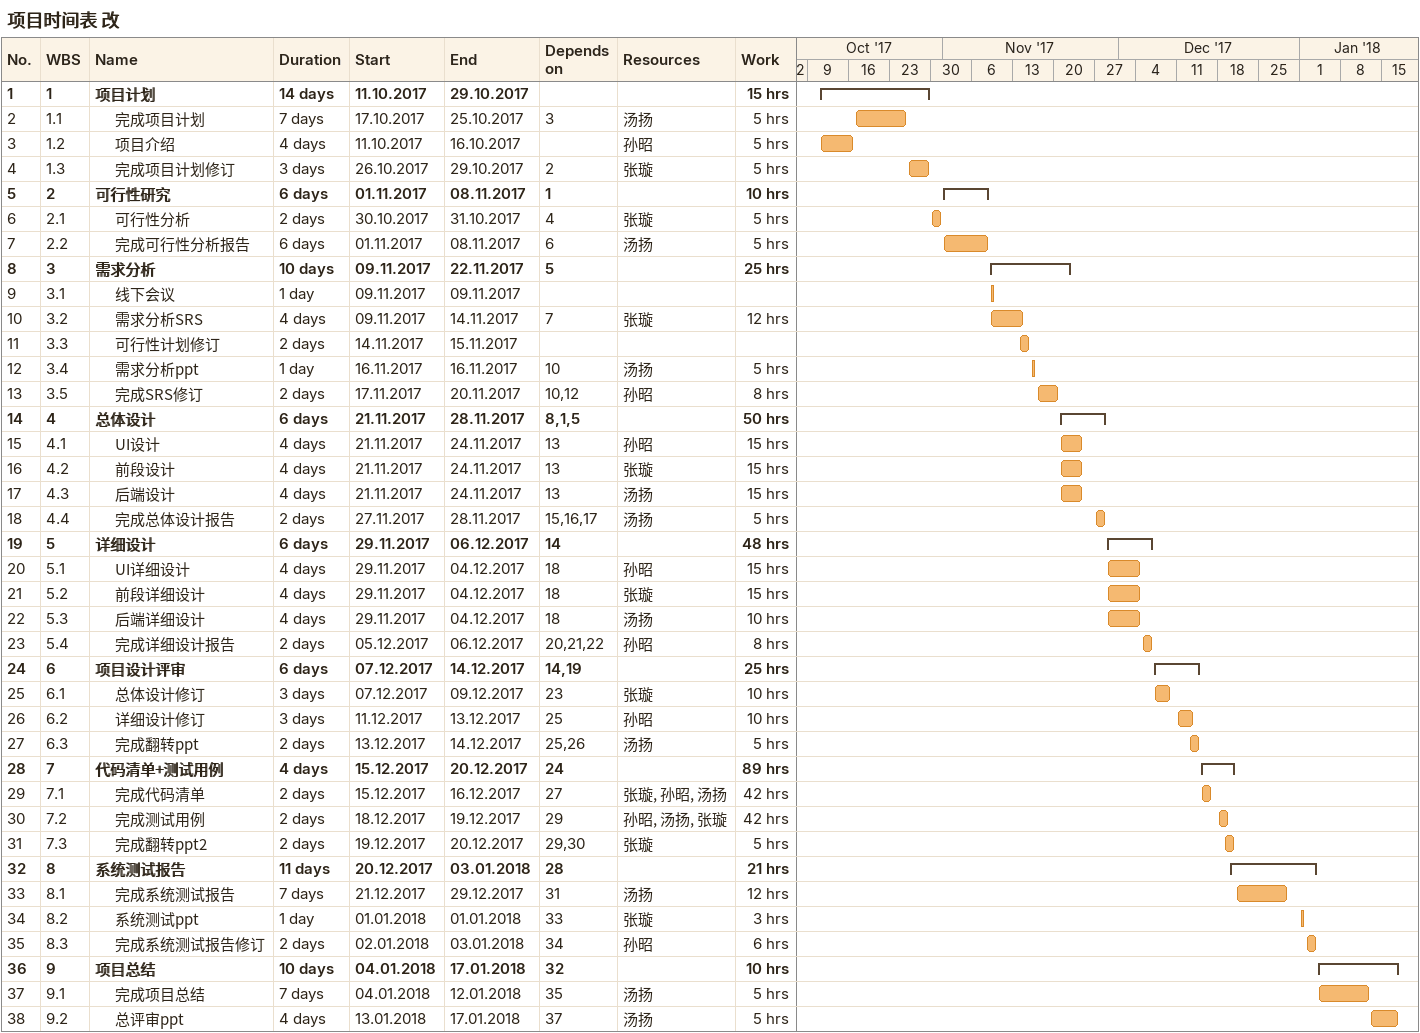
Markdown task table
项目时间表 改

| ID | WBS | Task | Duration | Start | Finish | Predecessors | Resources | Work (h) |
|---|---|---|---|---|---|---|---|---|
| 1 | 1 | **项目计划** | 14d | 2017-10-11 | 2017-10-29 |  |  | 15 |
| 2 | 1.1 | 完成项目计划 | 7d | 2017-10-17 | 2017-10-25 | 3 | 汤扬 | 5 |
| 3 | 1.2 | 项目介绍 | 4d | 2017-10-11 | 2017-10-16 |  | 孙昭 | 5 |
| 4 | 1.3 | 完成项目计划修订 | 3d | 2017-10-26 | 2017-10-29 | 2 | 张璇 | 5 |
| 5 | 2 | **可行性研究** | 6d | 2017-11-01 | 2017-11-08 | 1 |  | 10 |
| 6 | 2.1 | 可行性分析 | 2d | 2017-10-30 | 2017-10-31 | 4 | 张璇 | 5 |
| 7 | 2.2 | 完成可行性分析报告 | 6d | 2017-11-01 | 2017-11-08 | 6 | 汤扬 | 5 |
| 8 | 3 | **需求分析** | 10d | 2017-11-09 | 2017-11-22 | 5 |  | 25 |
| 9 | 3.1 | 线下会议 | 1d | 2017-11-09 | 2017-11-09 |  |  |  |
| 10 | 3.2 | 需求分析SRS | 4d | 2017-11-09 | 2017-11-14 | 7 | 张璇 | 12 |
| 11 | 3.3 | 可行性计划修订 | 2d | 2017-11-14 | 2017-11-15 |  |  |  |
| 12 | 3.4 | 需求分析ppt | 1d | 2017-11-16 | 2017-11-16 | 10 | 汤扬 | 5 |
| 13 | 3.5 | 完成SRS修订 | 2d | 2017-11-17 | 2017-11-20 | 10, 12 | 孙昭 | 8 |
| 14 | 4 | **总体设计** | 6d | 2017-11-21 | 2017-11-28 | 8, 1, 5 |  | 50 |
| 15 | 4.1 | UI设计 | 4d | 2017-11-21 | 2017-11-24 | 13 | 孙昭 | 15 |
| 16 | 4.2 | 前段设计 | 4d | 2017-11-21 | 2017-11-24 | 13 | 张璇 | 15 |
| 17 | 4.3 | 后端设计 | 4d | 2017-11-21 | 2017-11-24 | 13 | 汤扬 | 15 |
| 18 | 4.4 | 完成总体设计报告 | 2d | 2017-11-27 | 2017-11-28 | 15, 16, 17 | 汤扬 | 5 |
| 19 | 5 | **详细设计** | 6d | 2017-11-29 | 2017-12-06 | 14 |  | 48 |
| 20 | 5.1 | UI详细设计 | 4d | 2017-11-29 | 2017-12-04 | 18 | 孙昭 | 15 |
| 21 | 5.2 | 前段详细设计 | 4d | 2017-11-29 | 2017-12-04 | 18 | 张璇 | 15 |
| 22 | 5.3 | 后端详细设计 | 4d | 2017-11-29 | 2017-12-04 | 18 | 汤扬 | 10 |
| 23 | 5.4 | 完成详细设计报告 | 2d | 2017-12-05 | 2017-12-06 | 20, 21, 22 | 孙昭 | 8 |
| 24 | 6 | **项目设计评审** | 6d | 2017-12-07 | 2017-12-14 | 14, 19 |  | 25 |
| 25 | 6.1 | 总体设计修订 | 3d | 2017-12-07 | 2017-12-09 | 23 | 张璇 | 10 |
| 26 | 6.2 | 详细设计修订 | 3d | 2017-12-11 | 2017-12-13 | 25 | 孙昭 | 10 |
| 27 | 6.3 | 完成翻转ppt | 2d | 2017-12-13 | 2017-12-14 | 25, 26 | 汤扬 | 5 |
| 28 | 7 | **代码清单+测试用例** | 4d | 2017-12-15 | 2017-12-20 | 24 |  | 89 |
| 29 | 7.1 | 完成代码清单 | 2d | 2017-12-15 | 2017-12-16 | 27 | 张璇, 孙昭, 汤扬 | 42 |
| 30 | 7.2 | 完成测试用例 | 2d | 2017-12-18 | 2017-12-19 | 29 | 孙昭, 汤扬, 张璇 | 42 |
| 31 | 7.3 | 完成翻转ppt2 | 2d | 2017-12-19 | 2017-12-20 | 29, 30 | 张璇 | 5 |
| 32 | 8 | **系统测试报告** | 11d | 2017-12-20 | 2018-01-03 | 28 |  | 21 |
| 33 | 8.1 | 完成系统测试报告 | 7d | 2017-12-21 | 2017-12-29 | 31 | 汤扬 | 12 |
| 34 | 8.2 | 系统测试ppt | 1d | 2018-01-01 | 2018-01-01 | 33 | 张璇 | 3 |
| 35 | 8.3 | 完成系统测试报告修订 | 2d | 2018-01-02 | 2018-01-03 | 34 | 孙昭 | 6 |
| 36 | 9 | **项目总结** | 10d | 2018-01-04 | 2018-01-17 | 32 |  | 10 |
| 37 | 9.1 | 完成项目总结 | 7d | 2018-01-04 | 2018-01-12 | 35 | 汤扬 | 5 |
| 38 | 9.2 | 总评审ppt | 4d | 2018-01-13 | 2018-01-17 | 37 | 汤扬 | 5 |
